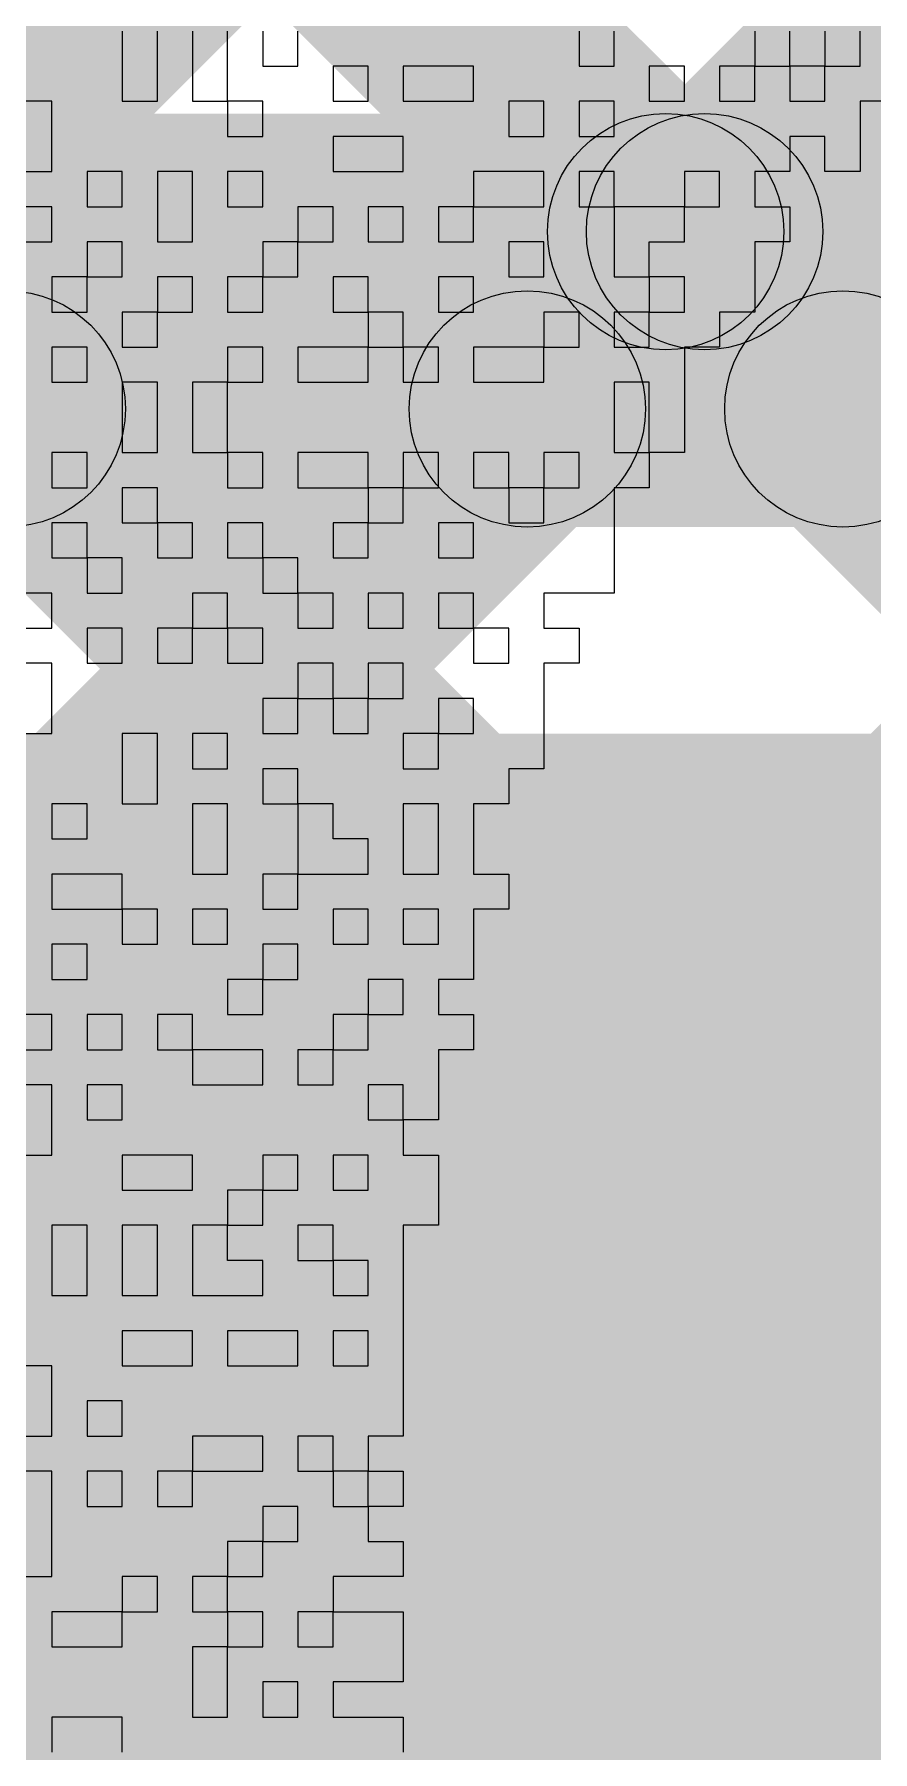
# Model space of a CAD drawing. Header units: millimetres. Extents: x -0.24 to 2.5, y 0 to 2.55.
# Drawn here: x 1.0873 to 1.1157, y 0.3825 to 0.4407 of the extents above; entities that cross this region are included whole.
import ezdxf

# ---------------------------------------------------------------- set-up
doc = ezdxf.new("R2010")
doc.units = ezdxf.units.MM
doc.header["$MEASUREMENT"] = 0
for name, color, linetype in [('BottomLayer', 5, 'Continuous'), ('TopLayer', 1, 'Continuous'), ('TopOverlay', 2, 'Continuous')]:
    doc.layers.add(name, color=color, linetype=linetype)

msp = doc.modelspace()

# ---------------------------------------------------------------- hatches: boundary and pattern name
at = {"layer": 'BottomLayer'}
for points in [[(0.829172, 0.70786), (0.834828, 0.713517), (1.117517, 0.430828), (1.11186, 0.425172)], [(0.829172, 0.679576), (0.834828, 0.685233), (1.089233, 0.430828), (1.083576, 0.425172)], [(1.078551, 0.425172), (1.072894, 0.430828), (1.197172, 0.555106), (1.202828, 0.549449)], [(1.106835, 0.425172), (1.101178, 0.430828), (1.217178, 0.546828), (1.222835, 0.541172)], [(1.051, 0.424), (1.051, 0.432), (1.149, 0.432), (1.149, 0.424)], [(1.051, 0.377), (1.051, 0.417), (1.149, 0.417), (1.149, 0.377)]]:
    msp.add_hatch(color=5, dxfattribs=at).paths.add_polyline_path(points)
h = msp.add_hatch(color=5, dxfattribs=at)
edge = h.paths.add_edge_path()
edge.add_arc((1.086404, 0.428), 0.004, 0, 360)
h = msp.add_hatch(color=5, dxfattribs=at)
edge = h.paths.add_edge_path()
edge.add_arc((1.104007, 0.428), 0.004, 0, 360)
h = msp.add_hatch(color=5, dxfattribs=at)
edge = h.paths.add_edge_path()
edge.add_arc((1.114688, 0.428), 0.004, 0, 360)
at = {"layer": 'TopLayer'}
for points in [[(0.79912, 0.089172), (0.793463, 0.094829), (1.251463, 0.552828), (1.257119, 0.547172)], [(0.827404, 0.089172), (0.821747, 0.094829), (1.279747, 0.552828), (1.285404, 0.547172)], [(1.033, 0.43), (1.033, 0.438), (1.132, 0.438), (1.132, 0.43)], [(1.049291, 0.431172), (1.054948, 0.436828), (1.387948, 0.103828), (1.382291, 0.098172)], [(1.076626, 0.394962), (1.070969, 0.400619), (1.107178, 0.436828), (1.112835, 0.431172)], [(1.077576, 0.431172), (1.083233, 0.436828), (1.416233, 0.103828), (1.410576, 0.098172)], [(1.10586, 0.431172), (1.111517, 0.436828), (1.444517, 0.103828), (1.43886, 0.098172)]]:
    msp.add_hatch(color=1, dxfattribs=at).paths.add_polyline_path(points)
h = msp.add_hatch(color=1, dxfattribs=at)
edge = h.paths.add_edge_path()
edge.add_arc((1.108688, 0.434), 0.004, 0, 360)
h = msp.add_hatch(color=1, dxfattribs=at)
edge = h.paths.add_edge_path()
edge.add_arc((1.110007, 0.434), 0.004, 0, 360)

# ---------------------------------------------------------------- linework, layer by layer
at = {"layer": 'BottomLayer'}
for centre in [(1.086404, 0.428), (1.104007, 0.428), (1.114688, 0.428)]:
    msp.add_circle(centre, 0.004, dxfattribs=at)
at = {"layer": 'TopLayer'}
for centre in [(1.108688, 0.434), (1.110007, 0.434)]:
    msp.add_circle(centre, 0.004, dxfattribs=at)
at = {"layer": 'TopOverlay'}
for p, q in [((1.090298, 0.440791), (1.090298, 0.439602)), ((1.091487, 0.439602), (1.091487, 0.440791)), ((1.092676, 0.440791), (1.092676, 0.439602)), ((1.093866, 0.439602), (1.093866, 0.440791)), ((1.095055, 0.440791), (1.095055, 0.439602)), ((1.096244, 0.439602), (1.096244, 0.440791)), ((1.105758, 0.440791), (1.105758, 0.439602)), ((1.106947, 0.439602), (1.106947, 0.440791)), ((1.111705, 0.440791), (1.111705, 0.439602)), ((1.112894, 0.439602), (1.112894, 0.440791)), ((1.114083, 0.440791), (1.114083, 0.439602)), ((1.115272, 0.439602), (1.115272, 0.440791)), ((1.090298, 0.439602), (1.090298, 0.438413)), ((1.091487, 0.438413), (1.091487, 0.439602)), ((1.092676, 0.439602), (1.092676, 0.438413)), ((1.093866, 0.438413), (1.093866, 0.439602)), ((1.095055, 0.439602), (1.096244, 0.439602)), ((1.098623, 0.439602), (1.097433, 0.439602)), ((1.097433, 0.439602), (1.097433, 0.438413)), ((1.098623, 0.438413), (1.098623, 0.439602)), ((1.102191, 0.439602), (1.099812, 0.439602)), ((1.099812, 0.439602), (1.099812, 0.438413)), ((1.102191, 0.438413), (1.102191, 0.439602)), ((1.105758, 0.439602), (1.106947, 0.439602)), ((1.109326, 0.439602), (1.108137, 0.439602)), ((1.108137, 0.439602), (1.108137, 0.438413)), ((1.109326, 0.438413), (1.109326, 0.439602)), ((1.111705, 0.439602), (1.110515, 0.439602)), ((1.110515, 0.439602), (1.110515, 0.438413)), ((1.111705, 0.439602), (1.112894, 0.439602)), ((1.111705, 0.438413), (1.111705, 0.439602)), ((1.112894, 0.439602), (1.112894, 0.438413)), ((1.114083, 0.439602), (1.112894, 0.439602)), ((1.114083, 0.439602), (1.115272, 0.439602)), ((1.114083, 0.438413), (1.114083, 0.439602)), ((1.087919, 0.438413), (1.08673, 0.438413)), ((1.087919, 0.437223), (1.087919, 0.438413)), ((1.090298, 0.438413), (1.091487, 0.438413)), ((1.092676, 0.438413), (1.093866, 0.438413)), ((1.093866, 0.438413), (1.093866, 0.437223)), ((1.095055, 0.438413), (1.093866, 0.438413)), ((1.095055, 0.437223), (1.095055, 0.438413)), ((1.097433, 0.438413), (1.098623, 0.438413)), ((1.099812, 0.438413), (1.102191, 0.438413)), ((1.104569, 0.438413), (1.10338, 0.438413)), ((1.10338, 0.438413), (1.10338, 0.437223)), ((1.104569, 0.437223), (1.104569, 0.438413)), ((1.106947, 0.438413), (1.105758, 0.438413)), ((1.105758, 0.438413), (1.105758, 0.437223)), ((1.106947, 0.437223), (1.106947, 0.438413)), ((1.108137, 0.438413), (1.109326, 0.438413)), ((1.110515, 0.438413), (1.111705, 0.438413)), ((1.112894, 0.438413), (1.114083, 0.438413)), ((1.116461, 0.438413), (1.115272, 0.438413)), ((1.115272, 0.438413), (1.115272, 0.437223)), ((1.087919, 0.436034), (1.087919, 0.437223)), ((1.093866, 0.437223), (1.095055, 0.437223)), ((1.099812, 0.437223), (1.097433, 0.437223)), ((1.097433, 0.437223), (1.097433, 0.436034)), ((1.099812, 0.436034), (1.099812, 0.437223)), ((1.10338, 0.437223), (1.104569, 0.437223)), ((1.105758, 0.437223), (1.106947, 0.437223)), ((1.114083, 0.437223), (1.112894, 0.437223)), ((1.112894, 0.437223), (1.112894, 0.436034)), ((1.114083, 0.436034), (1.114083, 0.437223)), ((1.115272, 0.437223), (1.115272, 0.436034)), ((1.08673, 0.436034), (1.087919, 0.436034)), ((1.090298, 0.436034), (1.089109, 0.436034)), ((1.089109, 0.436034), (1.089109, 0.434845)), ((1.090298, 0.434845), (1.090298, 0.436034)), ((1.092676, 0.436034), (1.091487, 0.436034)), ((1.091487, 0.436034), (1.091487, 0.434845)), ((1.092676, 0.434845), (1.092676, 0.436034)), ((1.095055, 0.436034), (1.093866, 0.436034)), ((1.093866, 0.436034), (1.093866, 0.434845)), ((1.095055, 0.434845), (1.095055, 0.436034)), ((1.097433, 0.436034), (1.099812, 0.436034)), ((1.104569, 0.436034), (1.102191, 0.436034)), ((1.102191, 0.436034), (1.102191, 0.434845)), ((1.104569, 0.434845), (1.104569, 0.436034)), ((1.106947, 0.436034), (1.105758, 0.436034)), ((1.105758, 0.436034), (1.105758, 0.434845)), ((1.106947, 0.434845), (1.106947, 0.436034)), ((1.110515, 0.436034), (1.109326, 0.436034)), ((1.109326, 0.436034), (1.109326, 0.434845)), ((1.110515, 0.434845), (1.110515, 0.436034)), ((1.112894, 0.436034), (1.111705, 0.436034)), ((1.111705, 0.436034), (1.111705, 0.434845)), ((1.115272, 0.436034), (1.114083, 0.436034)), ((1.087919, 0.434845), (1.08673, 0.434845)), ((1.087919, 0.433656), (1.087919, 0.434845)), ((1.089109, 0.434845), (1.090298, 0.434845)), ((1.091487, 0.434845), (1.091487, 0.433656)), ((1.092676, 0.433656), (1.092676, 0.434845)), ((1.093866, 0.434845), (1.095055, 0.434845)), ((1.097433, 0.434845), (1.096244, 0.434845)), ((1.096244, 0.434845), (1.096244, 0.433656)), ((1.097433, 0.433656), (1.097433, 0.434845)), ((1.099812, 0.434845), (1.098623, 0.434845)), ((1.098623, 0.434845), (1.098623, 0.433656)), ((1.099812, 0.433656), (1.099812, 0.434845)), ((1.102191, 0.434845), (1.101001, 0.434845)), ((1.101001, 0.434845), (1.101001, 0.433656)), ((1.102191, 0.434845), (1.104569, 0.434845)), ((1.102191, 0.433656), (1.102191, 0.434845)), ((1.105758, 0.434845), (1.106947, 0.434845)), ((1.106947, 0.434845), (1.106947, 0.433656)), ((1.109326, 0.434845), (1.106947, 0.434845)), ((1.109326, 0.434845), (1.110515, 0.434845)), ((1.109326, 0.433656), (1.109326, 0.434845)), ((1.111705, 0.434845), (1.112894, 0.434845)), ((1.112894, 0.434845), (1.112894, 0.433656)), ((1.08673, 0.433656), (1.087919, 0.433656)), ((1.090298, 0.433656), (1.089109, 0.433656)), ((1.089109, 0.433656), (1.089109, 0.432466)), ((1.090298, 0.432466), (1.090298, 0.433656)), ((1.091487, 0.433656), (1.092676, 0.433656)), ((1.096244, 0.433656), (1.095055, 0.433656)), ((1.095055, 0.433656), (1.095055, 0.432466)), ((1.096244, 0.433656), (1.097433, 0.433656)), ((1.096244, 0.432466), (1.096244, 0.433656)), ((1.098623, 0.433656), (1.099812, 0.433656)), ((1.101001, 0.433656), (1.102191, 0.433656)), ((1.104569, 0.433656), (1.10338, 0.433656)), ((1.10338, 0.433656), (1.10338, 0.432466)), ((1.104569, 0.432466), (1.104569, 0.433656)), ((1.106947, 0.433656), (1.106947, 0.432466)), ((1.108137, 0.432466), (1.108137, 0.433656)), ((1.108137, 0.433656), (1.109326, 0.433656)), ((1.112894, 0.433656), (1.111705, 0.433656)), ((1.111705, 0.433656), (1.111705, 0.432466)), ((1.089109, 0.432466), (1.087919, 0.432466)), ((1.087919, 0.432466), (1.087919, 0.431277)), ((1.089109, 0.432466), (1.090298, 0.432466)), ((1.089109, 0.431277), (1.089109, 0.432466)), ((1.092676, 0.432466), (1.091487, 0.432466)), ((1.091487, 0.432466), (1.091487, 0.431277)), ((1.092676, 0.431277), (1.092676, 0.432466)), ((1.095055, 0.432466), (1.093866, 0.432466)), ((1.093866, 0.432466), (1.093866, 0.431277)), ((1.095055, 0.432466), (1.096244, 0.432466)), ((1.095055, 0.431277), (1.095055, 0.432466)), ((1.098623, 0.432466), (1.097433, 0.432466)), ((1.097433, 0.432466), (1.097433, 0.431277)), ((1.098623, 0.431277), (1.098623, 0.432466)), ((1.102191, 0.432466), (1.101001, 0.432466)), ((1.101001, 0.432466), (1.101001, 0.431277)), ((1.102191, 0.431277), (1.102191, 0.432466)), ((1.10338, 0.432466), (1.104569, 0.432466)), ((1.106947, 0.432466), (1.108137, 0.432466)), ((1.108137, 0.432466), (1.108137, 0.431277)), ((1.109326, 0.432466), (1.108137, 0.432466)), ((1.109326, 0.431277), (1.109326, 0.432466)), ((1.111705, 0.432466), (1.111705, 0.431277)), ((1.087919, 0.431277), (1.089109, 0.431277)), ((1.091487, 0.431277), (1.090298, 0.431277)), ((1.090298, 0.431277), (1.090298, 0.430088)), ((1.091487, 0.431277), (1.092676, 0.431277)), ((1.091487, 0.430088), (1.091487, 0.431277)), ((1.093866, 0.431277), (1.095055, 0.431277)), ((1.097433, 0.431277), (1.098623, 0.431277)), ((1.098623, 0.431277), (1.098623, 0.430088)), ((1.099812, 0.431277), (1.098623, 0.431277)), ((1.099812, 0.430088), (1.099812, 0.431277)), ((1.101001, 0.431277), (1.102191, 0.431277)), ((1.105758, 0.431277), (1.104569, 0.431277)), ((1.104569, 0.431277), (1.104569, 0.430088)), ((1.105758, 0.430088), (1.105758, 0.431277)), ((1.108137, 0.431277), (1.106947, 0.431277)), ((1.106947, 0.431277), (1.106947, 0.430088)), ((1.108137, 0.431277), (1.109326, 0.431277)), ((1.108137, 0.430088), (1.108137, 0.431277)), ((1.111705, 0.431277), (1.110515, 0.431277)), ((1.110515, 0.431277), (1.110515, 0.430088)), ((1.089109, 0.430088), (1.087919, 0.430088)), ((1.087919, 0.430088), (1.087919, 0.428899)), ((1.089109, 0.428899), (1.089109, 0.430088)), ((1.090298, 0.430088), (1.091487, 0.430088)), ((1.095055, 0.430088), (1.093866, 0.430088)), ((1.093866, 0.430088), (1.093866, 0.428899)), ((1.095055, 0.428899), (1.095055, 0.430088)), ((1.098623, 0.430088), (1.096244, 0.430088)), ((1.096244, 0.430088), (1.096244, 0.428899)), ((1.098623, 0.430088), (1.099812, 0.430088)), ((1.098623, 0.428899), (1.098623, 0.430088)), ((1.099812, 0.430088), (1.099812, 0.428899)), ((1.101001, 0.430088), (1.099812, 0.430088)), ((1.101001, 0.428899), (1.101001, 0.430088)), ((1.104569, 0.430088), (1.102191, 0.430088)), ((1.102191, 0.430088), (1.102191, 0.428899)), ((1.104569, 0.430088), (1.105758, 0.430088)), ((1.104569, 0.428899), (1.104569, 0.430088)), ((1.106947, 0.430088), (1.108137, 0.430088)), ((1.110515, 0.430088), (1.109326, 0.430088)), ((1.109326, 0.430088), (1.109326, 0.428899)), ((1.087919, 0.428899), (1.089109, 0.428899)), ((1.091487, 0.428899), (1.090298, 0.428899)), ((1.090298, 0.428899), (1.090298, 0.42771)), ((1.091487, 0.42771), (1.091487, 0.428899)), ((1.093866, 0.428899), (1.092676, 0.428899)), ((1.092676, 0.428899), (1.092676, 0.42771)), ((1.093866, 0.428899), (1.095055, 0.428899)), ((1.093866, 0.42771), (1.093866, 0.428899)), ((1.096244, 0.428899), (1.098623, 0.428899)), ((1.099812, 0.428899), (1.101001, 0.428899)), ((1.102191, 0.428899), (1.104569, 0.428899)), ((1.108137, 0.428899), (1.106947, 0.428899)), ((1.106947, 0.428899), (1.106947, 0.42771)), ((1.108137, 0.42771), (1.108137, 0.428899)), ((1.109326, 0.428899), (1.109326, 0.42771)), ((1.090298, 0.42771), (1.090298, 0.42652)), ((1.091487, 0.42652), (1.091487, 0.42771)), ((1.092676, 0.42771), (1.092676, 0.42652)), ((1.093866, 0.42652), (1.093866, 0.42771)), ((1.106947, 0.42771), (1.106947, 0.42652)), ((1.108137, 0.42652), (1.108137, 0.42771)), ((1.109326, 0.42771), (1.109326, 0.42652)), ((1.089109, 0.42652), (1.087919, 0.42652)), ((1.087919, 0.42652), (1.087919, 0.425331)), ((1.089109, 0.425331), (1.089109, 0.42652)), ((1.090298, 0.42652), (1.091487, 0.42652)), ((1.092676, 0.42652), (1.093866, 0.42652)), ((1.093866, 0.42652), (1.093866, 0.425331)), ((1.095055, 0.42652), (1.093866, 0.42652)), ((1.095055, 0.425331), (1.095055, 0.42652)), ((1.098623, 0.42652), (1.096244, 0.42652)), ((1.096244, 0.42652), (1.096244, 0.425331)), ((1.098623, 0.425331), (1.098623, 0.42652)), ((1.101001, 0.42652), (1.099812, 0.42652)), ((1.099812, 0.42652), (1.099812, 0.425331)), ((1.101001, 0.425331), (1.101001, 0.42652)), ((1.10338, 0.42652), (1.102191, 0.42652)), ((1.102191, 0.42652), (1.102191, 0.425331)), ((1.10338, 0.425331), (1.10338, 0.42652)), ((1.105758, 0.42652), (1.104569, 0.42652)), ((1.104569, 0.42652), (1.104569, 0.425331)), ((1.105758, 0.425331), (1.105758, 0.42652)), ((1.106947, 0.42652), (1.108137, 0.42652)), ((1.109326, 0.42652), (1.108137, 0.42652)), ((1.108137, 0.42652), (1.108137, 0.425331)), ((1.087919, 0.425331), (1.089109, 0.425331)), ((1.091487, 0.425331), (1.090298, 0.425331)), ((1.090298, 0.425331), (1.090298, 0.424142)), ((1.091487, 0.424142), (1.091487, 0.425331)), ((1.093866, 0.425331), (1.095055, 0.425331)), ((1.096244, 0.425331), (1.098623, 0.425331)), ((1.098623, 0.425331), (1.098623, 0.424142)), ((1.099812, 0.425331), (1.098623, 0.425331)), ((1.099812, 0.425331), (1.101001, 0.425331)), ((1.099812, 0.424142), (1.099812, 0.425331)), ((1.102191, 0.425331), (1.10338, 0.425331)), ((1.10338, 0.425331), (1.10338, 0.424142)), ((1.104569, 0.425331), (1.10338, 0.425331)), ((1.104569, 0.425331), (1.105758, 0.425331)), ((1.104569, 0.424142), (1.104569, 0.425331)), ((1.108137, 0.425331), (1.106947, 0.425331)), ((1.106947, 0.425331), (1.106947, 0.424142)), ((1.089109, 0.424142), (1.087919, 0.424142)), ((1.087919, 0.424142), (1.087919, 0.422952)), ((1.089109, 0.422952), (1.089109, 0.424142)), ((1.090298, 0.424142), (1.091487, 0.424142)), ((1.091487, 0.424142), (1.091487, 0.422952)), ((1.092676, 0.424142), (1.091487, 0.424142)), ((1.092676, 0.422952), (1.092676, 0.424142)), ((1.095055, 0.424142), (1.093866, 0.424142)), ((1.093866, 0.424142), (1.093866, 0.422952)), ((1.095055, 0.422952), (1.095055, 0.424142)), ((1.098623, 0.424142), (1.097433, 0.424142)), ((1.097433, 0.424142), (1.097433, 0.422952)), ((1.098623, 0.424142), (1.099812, 0.424142)), ((1.098623, 0.422952), (1.098623, 0.424142)), ((1.102191, 0.424142), (1.101001, 0.424142)), ((1.101001, 0.424142), (1.101001, 0.422952)), ((1.102191, 0.422952), (1.102191, 0.424142)), ((1.10338, 0.424142), (1.104569, 0.424142)), ((1.106947, 0.424142), (1.106947, 0.422952)), ((1.087919, 0.422952), (1.089109, 0.422952)), ((1.089109, 0.422952), (1.089109, 0.421763)), ((1.090298, 0.422952), (1.089109, 0.422952)), ((1.090298, 0.421763), (1.090298, 0.422952)), ((1.091487, 0.422952), (1.092676, 0.422952)), ((1.093866, 0.422952), (1.095055, 0.422952)), ((1.095055, 0.422952), (1.095055, 0.421763)), ((1.096244, 0.422952), (1.095055, 0.422952)), ((1.096244, 0.421763), (1.096244, 0.422952)), ((1.097433, 0.422952), (1.098623, 0.422952)), ((1.101001, 0.422952), (1.102191, 0.422952)), ((1.106947, 0.422952), (1.106947, 0.421763)), ((1.087919, 0.421763), (1.08673, 0.421763)), ((1.087919, 0.420574), (1.087919, 0.421763)), ((1.089109, 0.421763), (1.090298, 0.421763)), ((1.093866, 0.421763), (1.092676, 0.421763)), ((1.092676, 0.421763), (1.092676, 0.420574)), ((1.093866, 0.420574), (1.093866, 0.421763)), ((1.095055, 0.421763), (1.096244, 0.421763)), ((1.096244, 0.421763), (1.096244, 0.420574)), ((1.097433, 0.421763), (1.096244, 0.421763)), ((1.097433, 0.420574), (1.097433, 0.421763)), ((1.099812, 0.421763), (1.098623, 0.421763)), ((1.098623, 0.421763), (1.098623, 0.420574)), ((1.099812, 0.420574), (1.099812, 0.421763)), ((1.102191, 0.421763), (1.101001, 0.421763)), ((1.101001, 0.421763), (1.101001, 0.420574)), ((1.102191, 0.420574), (1.102191, 0.421763)), ((1.106947, 0.421763), (1.104569, 0.421763)), ((1.104569, 0.421763), (1.104569, 0.420574)), ((1.08673, 0.420574), (1.087919, 0.420574)), ((1.090298, 0.420574), (1.089109, 0.420574)), ((1.089109, 0.420574), (1.089109, 0.419385)), ((1.090298, 0.419385), (1.090298, 0.420574)), ((1.092676, 0.420574), (1.091487, 0.420574)), ((1.091487, 0.420574), (1.091487, 0.419385)), ((1.092676, 0.420574), (1.093866, 0.420574)), ((1.092676, 0.419385), (1.092676, 0.420574)), ((1.093866, 0.420574), (1.093866, 0.419385)), ((1.095055, 0.420574), (1.093866, 0.420574)), ((1.095055, 0.419385), (1.095055, 0.420574)), ((1.096244, 0.420574), (1.097433, 0.420574)), ((1.098623, 0.420574), (1.099812, 0.420574)), ((1.101001, 0.420574), (1.102191, 0.420574)), ((1.102191, 0.420574), (1.102191, 0.419385)), ((1.10338, 0.420574), (1.102191, 0.420574)), ((1.10338, 0.419385), (1.10338, 0.420574)), ((1.104569, 0.420574), (1.105758, 0.420574)), ((1.105758, 0.420574), (1.105758, 0.419385)), ((1.087919, 0.419385), (1.08673, 0.419385)), ((1.087919, 0.418195), (1.087919, 0.419385)), ((1.089109, 0.419385), (1.090298, 0.419385)), ((1.091487, 0.419385), (1.092676, 0.419385)), ((1.093866, 0.419385), (1.095055, 0.419385)), ((1.097433, 0.419385), (1.096244, 0.419385)), ((1.096244, 0.419385), (1.096244, 0.418195)), ((1.097433, 0.418195), (1.097433, 0.419385)), ((1.099812, 0.419385), (1.098623, 0.419385)), ((1.098623, 0.419385), (1.098623, 0.418195)), ((1.099812, 0.418195), (1.099812, 0.419385)), ((1.102191, 0.419385), (1.10338, 0.419385)), ((1.105758, 0.419385), (1.104569, 0.419385)), ((1.104569, 0.419385), (1.104569, 0.418195)), ((1.087919, 0.417006), (1.087919, 0.418195)), ((1.096244, 0.418195), (1.095055, 0.418195)), ((1.095055, 0.418195), (1.095055, 0.417006)), ((1.096244, 0.418195), (1.097433, 0.418195)), ((1.096244, 0.417006), (1.096244, 0.418195)), ((1.097433, 0.418195), (1.097433, 0.417006)), ((1.098623, 0.418195), (1.097433, 0.418195)), ((1.098623, 0.418195), (1.099812, 0.418195)), ((1.098623, 0.417006), (1.098623, 0.418195)), ((1.102191, 0.418195), (1.101001, 0.418195)), ((1.101001, 0.418195), (1.101001, 0.417006)), ((1.102191, 0.417006), (1.102191, 0.418195)), ((1.104569, 0.418195), (1.104569, 0.417006)), ((1.08673, 0.417006), (1.087919, 0.417006)), ((1.091487, 0.417006), (1.090298, 0.417006)), ((1.090298, 0.417006), (1.090298, 0.415817)), ((1.091487, 0.415817), (1.091487, 0.417006)), ((1.093866, 0.417006), (1.092676, 0.417006)), ((1.092676, 0.417006), (1.092676, 0.415817)), ((1.093866, 0.415817), (1.093866, 0.417006)), ((1.095055, 0.417006), (1.096244, 0.417006)), ((1.097433, 0.417006), (1.098623, 0.417006)), ((1.101001, 0.417006), (1.099812, 0.417006)), ((1.099812, 0.417006), (1.099812, 0.415817)), ((1.101001, 0.417006), (1.102191, 0.417006)), ((1.101001, 0.415817), (1.101001, 0.417006)), ((1.104569, 0.417006), (1.104569, 0.415817)), ((1.090298, 0.415817), (1.090298, 0.414628)), ((1.091487, 0.414628), (1.091487, 0.415817)), ((1.092676, 0.415817), (1.093866, 0.415817)), ((1.096244, 0.415817), (1.095055, 0.415817)), ((1.095055, 0.415817), (1.095055, 0.414628)), ((1.096244, 0.414628), (1.096244, 0.415817)), ((1.099812, 0.415817), (1.101001, 0.415817)), ((1.104569, 0.415817), (1.10338, 0.415817)), ((1.10338, 0.415817), (1.10338, 0.414628)), ((1.089109, 0.414628), (1.087919, 0.414628)), ((1.087919, 0.414628), (1.087919, 0.413438)), ((1.089109, 0.413438), (1.089109, 0.414628)), ((1.090298, 0.414628), (1.091487, 0.414628)), ((1.093866, 0.414628), (1.092676, 0.414628)), ((1.092676, 0.414628), (1.092676, 0.413438)), ((1.093866, 0.413438), (1.093866, 0.414628)), ((1.095055, 0.414628), (1.096244, 0.414628)), ((1.096244, 0.414628), (1.096244, 0.413438)), ((1.097433, 0.414628), (1.096244, 0.414628)), ((1.097433, 0.413438), (1.097433, 0.414628)), ((1.101001, 0.414628), (1.099812, 0.414628)), ((1.099812, 0.414628), (1.099812, 0.413438)), ((1.101001, 0.413438), (1.101001, 0.414628)), ((1.10338, 0.414628), (1.102191, 0.414628)), ((1.102191, 0.414628), (1.102191, 0.413438)), ((1.087919, 0.413438), (1.089109, 0.413438)), ((1.092676, 0.413438), (1.092676, 0.412249)), ((1.093866, 0.412249), (1.093866, 0.413438)), ((1.096244, 0.413438), (1.096244, 0.412249)), ((1.098623, 0.413438), (1.097433, 0.413438)), ((1.098623, 0.412249), (1.098623, 0.413438)), ((1.099812, 0.413438), (1.099812, 0.412249)), ((1.101001, 0.412249), (1.101001, 0.413438)), ((1.102191, 0.413438), (1.102191, 0.412249)), ((1.090298, 0.412249), (1.087919, 0.412249)), ((1.087919, 0.412249), (1.087919, 0.41106)), ((1.090298, 0.41106), (1.090298, 0.412249)), ((1.092676, 0.412249), (1.093866, 0.412249)), ((1.096244, 0.412249), (1.095055, 0.412249)), ((1.095055, 0.412249), (1.095055, 0.41106)), ((1.096244, 0.412249), (1.098623, 0.412249)), ((1.096244, 0.41106), (1.096244, 0.412249)), ((1.099812, 0.412249), (1.101001, 0.412249)), ((1.102191, 0.412249), (1.10338, 0.412249)), ((1.10338, 0.412249), (1.10338, 0.41106)), ((1.087919, 0.41106), (1.090298, 0.41106)), ((1.090298, 0.41106), (1.090298, 0.409871)), ((1.091487, 0.41106), (1.090298, 0.41106)), ((1.091487, 0.409871), (1.091487, 0.41106)), ((1.093866, 0.41106), (1.092676, 0.41106)), ((1.092676, 0.41106), (1.092676, 0.409871)), ((1.093866, 0.409871), (1.093866, 0.41106)), ((1.095055, 0.41106), (1.096244, 0.41106)), ((1.098623, 0.41106), (1.097433, 0.41106)), ((1.097433, 0.41106), (1.097433, 0.409871)), ((1.098623, 0.409871), (1.098623, 0.41106)), ((1.101001, 0.41106), (1.099812, 0.41106)), ((1.099812, 0.41106), (1.099812, 0.409871)), ((1.101001, 0.409871), (1.101001, 0.41106)), ((1.10338, 0.41106), (1.102191, 0.41106)), ((1.102191, 0.41106), (1.102191, 0.409871)), ((1.089109, 0.409871), (1.087919, 0.409871)), ((1.087919, 0.409871), (1.087919, 0.408681)), ((1.089109, 0.408681), (1.089109, 0.409871)), ((1.090298, 0.409871), (1.091487, 0.409871)), ((1.092676, 0.409871), (1.093866, 0.409871)), ((1.096244, 0.409871), (1.095055, 0.409871)), ((1.095055, 0.409871), (1.095055, 0.408681)), ((1.096244, 0.408681), (1.096244, 0.409871)), ((1.097433, 0.409871), (1.098623, 0.409871)), ((1.099812, 0.409871), (1.101001, 0.409871)), ((1.102191, 0.409871), (1.102191, 0.408681)), ((1.087919, 0.408681), (1.089109, 0.408681)), ((1.095055, 0.408681), (1.093866, 0.408681)), ((1.093866, 0.408681), (1.093866, 0.407492)), ((1.095055, 0.408681), (1.096244, 0.408681)), ((1.095055, 0.407492), (1.095055, 0.408681)), ((1.099812, 0.408681), (1.098623, 0.408681)), ((1.098623, 0.408681), (1.098623, 0.407492)), ((1.099812, 0.407492), (1.099812, 0.408681)), ((1.102191, 0.408681), (1.101001, 0.408681)), ((1.101001, 0.408681), (1.101001, 0.407492)), ((1.087919, 0.407492), (1.08673, 0.407492)), ((1.087919, 0.406303), (1.087919, 0.407492)), ((1.090298, 0.407492), (1.089109, 0.407492)), ((1.089109, 0.407492), (1.089109, 0.406303)), ((1.090298, 0.406303), (1.090298, 0.407492)), ((1.092676, 0.407492), (1.091487, 0.407492)), ((1.091487, 0.407492), (1.091487, 0.406303)), ((1.092676, 0.406303), (1.092676, 0.407492)), ((1.093866, 0.407492), (1.095055, 0.407492)), ((1.098623, 0.407492), (1.097433, 0.407492)), ((1.097433, 0.407492), (1.097433, 0.406303)), ((1.098623, 0.407492), (1.099812, 0.407492)), ((1.098623, 0.406303), (1.098623, 0.407492)), ((1.101001, 0.407492), (1.102191, 0.407492)), ((1.102191, 0.407492), (1.102191, 0.406303)), ((1.08673, 0.406303), (1.087919, 0.406303)), ((1.089109, 0.406303), (1.090298, 0.406303)), ((1.091487, 0.406303), (1.092676, 0.406303)), ((1.092676, 0.406303), (1.092676, 0.405114)), ((1.095055, 0.406303), (1.092676, 0.406303)), ((1.095055, 0.405114), (1.095055, 0.406303)), ((1.097433, 0.406303), (1.096244, 0.406303)), ((1.096244, 0.406303), (1.096244, 0.405114)), ((1.097433, 0.406303), (1.098623, 0.406303)), ((1.097433, 0.405114), (1.097433, 0.406303)), ((1.102191, 0.406303), (1.101001, 0.406303)), ((1.101001, 0.406303), (1.101001, 0.405114)), ((1.087919, 0.405114), (1.08673, 0.405114)), ((1.087919, 0.403924), (1.087919, 0.405114)), ((1.090298, 0.405114), (1.089109, 0.405114)), ((1.089109, 0.405114), (1.089109, 0.403924)), ((1.090298, 0.403924), (1.090298, 0.405114)), ((1.092676, 0.405114), (1.095055, 0.405114)), ((1.096244, 0.405114), (1.097433, 0.405114)), ((1.099812, 0.405114), (1.098623, 0.405114)), ((1.098623, 0.405114), (1.098623, 0.403924)), ((1.099812, 0.403924), (1.099812, 0.405114)), ((1.101001, 0.405114), (1.101001, 0.403924)), ((1.087919, 0.402735), (1.087919, 0.403924)), ((1.089109, 0.403924), (1.090298, 0.403924)), ((1.098623, 0.403924), (1.099812, 0.403924)), ((1.101001, 0.403924), (1.099812, 0.403924)), ((1.099812, 0.403924), (1.099812, 0.402735)), ((1.08673, 0.402735), (1.087919, 0.402735)), ((1.092676, 0.402735), (1.090298, 0.402735)), ((1.090298, 0.402735), (1.090298, 0.401546)), ((1.092676, 0.401546), (1.092676, 0.402735)), ((1.096244, 0.402735), (1.095055, 0.402735)), ((1.095055, 0.402735), (1.095055, 0.401546)), ((1.096244, 0.401546), (1.096244, 0.402735)), ((1.098623, 0.402735), (1.097433, 0.402735)), ((1.097433, 0.402735), (1.097433, 0.401546)), ((1.098623, 0.401546), (1.098623, 0.402735)), ((1.099812, 0.402735), (1.101001, 0.402735)), ((1.101001, 0.402735), (1.101001, 0.401546)), ((1.090298, 0.401546), (1.092676, 0.401546)), ((1.095055, 0.401546), (1.093866, 0.401546)), ((1.093866, 0.401546), (1.093866, 0.400357)), ((1.095055, 0.401546), (1.096244, 0.401546)), ((1.095055, 0.400357), (1.095055, 0.401546)), ((1.097433, 0.401546), (1.098623, 0.401546)), ((1.101001, 0.401546), (1.101001, 0.400357)), ((1.089109, 0.400357), (1.087919, 0.400357)), ((1.087919, 0.400357), (1.087919, 0.399167)), ((1.089109, 0.399167), (1.089109, 0.400357)), ((1.091487, 0.400357), (1.090298, 0.400357)), ((1.090298, 0.400357), (1.090298, 0.399167)), ((1.091487, 0.399167), (1.091487, 0.400357)), ((1.093866, 0.400357), (1.092676, 0.400357)), ((1.092676, 0.400357), (1.092676, 0.399167)), ((1.093866, 0.400357), (1.095055, 0.400357)), ((1.093866, 0.399167), (1.093866, 0.400357)), ((1.097433, 0.400357), (1.096244, 0.400357)), ((1.096244, 0.400357), (1.096244, 0.399167)), ((1.097433, 0.399167), (1.097433, 0.400357)), ((1.101001, 0.400357), (1.099812, 0.400357)), ((1.099812, 0.400357), (1.099812, 0.399167)), ((1.087919, 0.399167), (1.087919, 0.397978)), ((1.089109, 0.397978), (1.089109, 0.399167)), ((1.090298, 0.399167), (1.090298, 0.397978)), ((1.091487, 0.397978), (1.091487, 0.399167)), ((1.092676, 0.399167), (1.092676, 0.397978)), ((1.095055, 0.399167), (1.093866, 0.399167)), ((1.095055, 0.397978), (1.095055, 0.399167)), ((1.096244, 0.399167), (1.097433, 0.399167)), ((1.097433, 0.399167), (1.097433, 0.397978)), ((1.098623, 0.399167), (1.097433, 0.399167)), ((1.098623, 0.397978), (1.098623, 0.399167)), ((1.099812, 0.399167), (1.099812, 0.397978)), ((1.087919, 0.397978), (1.089109, 0.397978)), ((1.090298, 0.397978), (1.091487, 0.397978)), ((1.092676, 0.397978), (1.095055, 0.397978)), ((1.097433, 0.397978), (1.098623, 0.397978)), ((1.099812, 0.397978), (1.099812, 0.396789)), ((1.092676, 0.396789), (1.090298, 0.396789)), ((1.090298, 0.396789), (1.090298, 0.395599)), ((1.092676, 0.395599), (1.092676, 0.396789)), ((1.096244, 0.396789), (1.093866, 0.396789)), ((1.093866, 0.396789), (1.093866, 0.395599)), ((1.096244, 0.395599), (1.096244, 0.396789)), ((1.098623, 0.396789), (1.097433, 0.396789)), ((1.097433, 0.396789), (1.097433, 0.395599)), ((1.098623, 0.395599), (1.098623, 0.396789)), ((1.099812, 0.396789), (1.099812, 0.395599)), ((1.087919, 0.395599), (1.08673, 0.395599)), ((1.087919, 0.39441), (1.087919, 0.395599)), ((1.090298, 0.395599), (1.092676, 0.395599)), ((1.093866, 0.395599), (1.096244, 0.395599)), ((1.097433, 0.395599), (1.098623, 0.395599)), ((1.099812, 0.395599), (1.099812, 0.39441)), ((1.087919, 0.393221), (1.087919, 0.39441)), ((1.090298, 0.39441), (1.089109, 0.39441)), ((1.089109, 0.39441), (1.089109, 0.393221)), ((1.090298, 0.393221), (1.090298, 0.39441)), ((1.099812, 0.39441), (1.099812, 0.393221)), ((1.08673, 0.393221), (1.087919, 0.393221)), ((1.089109, 0.393221), (1.090298, 0.393221)), ((1.095055, 0.393221), (1.092676, 0.393221)), ((1.092676, 0.393221), (1.092676, 0.392032)), ((1.095055, 0.392032), (1.095055, 0.393221)), ((1.097433, 0.393221), (1.096244, 0.393221)), ((1.096244, 0.393221), (1.096244, 0.392032)), ((1.097433, 0.392032), (1.097433, 0.393221)), ((1.099812, 0.393221), (1.098623, 0.393221)), ((1.098623, 0.393221), (1.098623, 0.392032)), ((1.087919, 0.392032), (1.08673, 0.392032)), ((1.087919, 0.390842), (1.087919, 0.392032)), ((1.090298, 0.392032), (1.089109, 0.392032)), ((1.089109, 0.392032), (1.089109, 0.390842)), ((1.090298, 0.390842), (1.090298, 0.392032)), ((1.092676, 0.392032), (1.091487, 0.392032)), ((1.091487, 0.392032), (1.091487, 0.390842)), ((1.092676, 0.392032), (1.095055, 0.392032)), ((1.092676, 0.390842), (1.092676, 0.392032)), ((1.096244, 0.392032), (1.097433, 0.392032)), ((1.098623, 0.392032), (1.097433, 0.392032)), ((1.097433, 0.392032), (1.097433, 0.390842)), ((1.098623, 0.392032), (1.099812, 0.392032)), ((1.098623, 0.390842), (1.098623, 0.392032)), ((1.099812, 0.392032), (1.099812, 0.390842)), ((1.087919, 0.389653), (1.087919, 0.390842)), ((1.089109, 0.390842), (1.090298, 0.390842)), ((1.091487, 0.390842), (1.092676, 0.390842)), ((1.096244, 0.390842), (1.095055, 0.390842)), ((1.095055, 0.390842), (1.095055, 0.389653)), ((1.096244, 0.389653), (1.096244, 0.390842)), ((1.097433, 0.390842), (1.098623, 0.390842)), ((1.099812, 0.390842), (1.098623, 0.390842)), ((1.098623, 0.390842), (1.098623, 0.389653)), ((1.087919, 0.388464), (1.087919, 0.389653)), ((1.095055, 0.389653), (1.093866, 0.389653)), ((1.093866, 0.389653), (1.093866, 0.388464)), ((1.095055, 0.389653), (1.096244, 0.389653)), ((1.095055, 0.388464), (1.095055, 0.389653)), ((1.098623, 0.389653), (1.099812, 0.389653)), ((1.099812, 0.389653), (1.099812, 0.388464)), ((1.08673, 0.388464), (1.087919, 0.388464)), ((1.091487, 0.388464), (1.090298, 0.388464)), ((1.090298, 0.388464), (1.090298, 0.387275)), ((1.091487, 0.387275), (1.091487, 0.388464)), ((1.093866, 0.388464), (1.092676, 0.388464)), ((1.092676, 0.388464), (1.092676, 0.387275)), ((1.093866, 0.388464), (1.095055, 0.388464)), ((1.093866, 0.387275), (1.093866, 0.388464)), ((1.099812, 0.388464), (1.097433, 0.388464)), ((1.097433, 0.388464), (1.097433, 0.387275)), ((1.090298, 0.387275), (1.087919, 0.387275)), ((1.087919, 0.387275), (1.087919, 0.386086)), ((1.090298, 0.387275), (1.091487, 0.387275)), ((1.090298, 0.386086), (1.090298, 0.387275)), ((1.092676, 0.387275), (1.093866, 0.387275)), ((1.093866, 0.387275), (1.093866, 0.386086)), ((1.095055, 0.387275), (1.093866, 0.387275)), ((1.095055, 0.386086), (1.095055, 0.387275)), ((1.097433, 0.387275), (1.096244, 0.387275)), ((1.096244, 0.387275), (1.096244, 0.386086)), ((1.097433, 0.387275), (1.099812, 0.387275)), ((1.097433, 0.386086), (1.097433, 0.387275)), ((1.099812, 0.387275), (1.099812, 0.386086)), ((1.087919, 0.386086), (1.090298, 0.386086)), ((1.093866, 0.386086), (1.092676, 0.386086)), ((1.092676, 0.386086), (1.092676, 0.384896)), ((1.093866, 0.386086), (1.095055, 0.386086)), ((1.093866, 0.384896), (1.093866, 0.386086)), ((1.096244, 0.386086), (1.097433, 0.386086)), ((1.099812, 0.386086), (1.099812, 0.384896)), ((1.092676, 0.384896), (1.092676, 0.383707)), ((1.093866, 0.383707), (1.093866, 0.384896)), ((1.096244, 0.384896), (1.095055, 0.384896)), ((1.095055, 0.384896), (1.095055, 0.383707)), ((1.096244, 0.383707), (1.096244, 0.384896)), ((1.099812, 0.384896), (1.097433, 0.384896)), ((1.097433, 0.384896), (1.097433, 0.383707)), ((1.090298, 0.383707), (1.087919, 0.383707)), ((1.087919, 0.383707), (1.087919, 0.382518)), ((1.090298, 0.382518), (1.090298, 0.383707)), ((1.092676, 0.383707), (1.093866, 0.383707)), ((1.095055, 0.383707), (1.096244, 0.383707)), ((1.097433, 0.383707), (1.099812, 0.383707)), ((1.099812, 0.383707), (1.099812, 0.382518))]:
    msp.add_line(p, q, dxfattribs=at)

doc.saveas('drawing.dxf')
